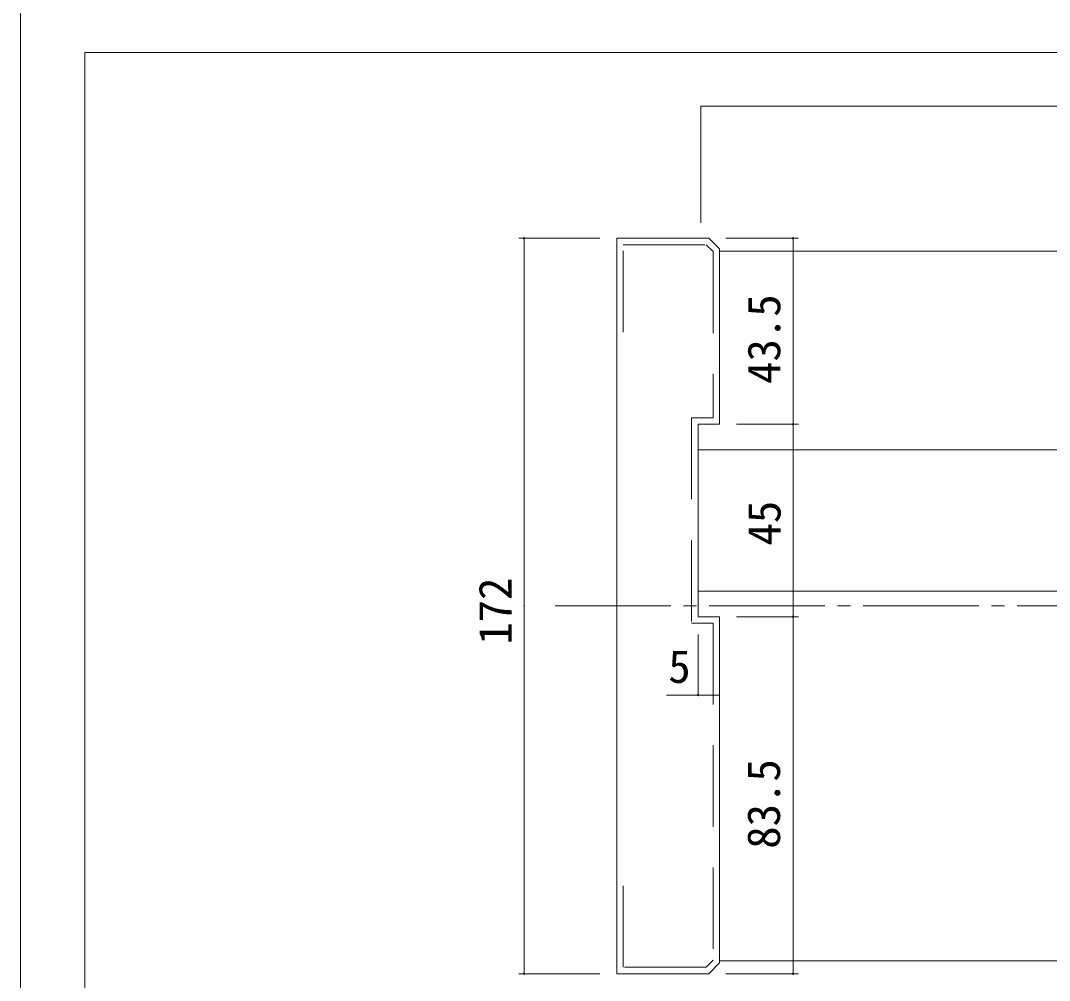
# Model space of a CAD drawing. Units: millimetres on the paper, enlarged 10 times, with parts at other scales. Extents: x -1985 to 2015, y -1370 to 1400.
# Drawn here: x -1985 to -1183, y -826 to -78 of the extents above; entities that cross this region are included whole.
import ezdxf
from ezdxf.enums import TextEntityAlignment as Align

# ---------------------------------------------------------------- set-up
doc = ezdxf.new("R2010")
doc.units = ezdxf.units.MM
doc.header["$LTSCALE"] = 10
for name, pattern in [('CHAIN2', [12, 9, -1, 1, -1]), ('DOUBLE_CHAIN2', [12.8, 9, -1, 0.6, -0.6, 0.6, -1]), ('USER2', [9.525, 6.35, -3.175])]:
    doc.linetypes.add(name, pattern=pattern)
for name, color, linetype, lineweight in [('1-1_0', 7, 'Continuous', 20), ('2-0_18', 7, 'DOUBLE_CHAIN2', 20), ('2-1', 7, 'Continuous', 18)]:
    doc.layers.add(name, color=color, linetype=linetype, lineweight=lineweight)
doc.styles.add('ＭＳ ゴシック', font='')
doc.styles.get('ＭＳ ゴシック').set_extended_font_data('MS Gothic')

msp = doc.modelspace()

# ---------------------------------------------------------------- linework, layer by layer
at = {"layer": '1-1_0'}
for p in [(395, -102.5), (395, -102.5), (-1935, -1002.5), (395, -102.5), (395, -102.5), (-1935, -1002.5)]:
    msp.add_line(p, (-1935, -102.5), dxfattribs=at)
msp.add_lwpolyline([(-1985, -1370), (2015, -1370), (2015, 1400), (-1985, 1400)], close=True, dxfattribs=at)
at = {"layer": '2-0_18', "color": 4, "linetype": 'CHAIN2', "lineweight": 9}
msp.add_line((-1568.26, -533.89), (-1120.99, -533.89), dxfattribs=at)
at = {"layer": '2-0_18', "color": 4, "linetype": 'Continuous', "lineweight": 9}
msp.add_line((-1456.99, -603.37), (-1481.63, -603.37), dxfattribs=at)
at = {"layer": '2-1', "color": 4, "lineweight": 9}
for p, q in [((-1454.91, -144.36), (-1454.91, -235.24)), ((-1533.66, -247.22), (-1596.73, -247.22)), ((-1592.56, -247.22), (-1592.56, -820.55)), ((-1435.32, -247.22), (-1378.75, -247.22)), ((-1382.92, -392.22), (-1382.92, -247.22)), ((-1426.99, -392.22), (-1378.75, -392.22)), ((-1426.99, -392.22), (-1378.75, -392.22)), ((-1382.92, -392.22), (-1382.92, -542.22)), ((-1593.15, -533.88), (-1592.56, -533.88)), ((-1426.99, -542.22), (-1378.75, -542.22)), ((-1426.99, -542.22), (-1378.75, -542.22)), ((-1382.92, -542.22), (-1382.92, -820.55)), ((-1382.92, -542.22), (-1382.92, -820.55)), ((-1456.99, -603.37), (-1456.99, -556.09)), ((-1456.99, -603.37), (-1440.32, -603.37)), ((-1533.66, -820.55), (-1596.73, -820.55)), ((-1435.32, -820.55), (-1378.75, -820.55)), ((-1435.32, -820.55), (-1378.75, -820.55))]:
    msp.add_line(p, q, dxfattribs=at)
at = {"layer": '2-1', "lineweight": 20}
for p, q in [((-1520.32, -247.22), (-1520.32, -820.55)), ((-1448.66, -247.22), (-1520.32, -247.22)), ((-1440.32, -255.55), (-1448.66, -247.22)), ((-1440.32, -255.55), (-1440.32, -392.22)), ((-1440.32, -257.22), (-1120.99, -257.22)), ((-1456.99, -392.22), (-1440.32, -392.22)), ((-1456.99, -392.22), (-1456.99, -542.22)), ((-1456.99, -412.22), (-1456.99, -522.22)), ((-1456.99, -412.22), (-1120.99, -412.22)), ((-1456.99, -522.22), (-1120.99, -522.22)), ((-1456.99, -542.22), (-1440.32, -542.22)), ((-1456.99, -542.22), (-1440.32, -542.22)), ((-1440.32, -542.22), (-1440.32, -812.22)), ((-1440.32, -812.22), (-1448.66, -820.55)), ((-1440.32, -812.22), (-1448.66, -820.55)), ((-1440.32, -810.55), (-1120.99, -810.55)), ((-1191.34, -810.55), (-1440.32, -810.55)), ((-1448.66, -820.55), (-1520.32, -820.55)), ((-1448.66, -820.55), (-1520.32, -820.55))]:
    msp.add_line(p, q, dxfattribs=at)
at = {"layer": '2-1', "color": 4, "lineweight": 9}
msp.add_lwpolyline([(-1454.91, -144.36), (-698.6, -144.36), (-698.6, -235.24)], dxfattribs=at)
at = {"layer": '2-1', "linetype": 'USER2', "lineweight": 20}
msp.add_lwpolyline([(-1515.32, -320.55), (-1515.32, -252.22), (-1450.73, -252.22), (-1445.32, -257.62), (-1445.32, -387.22), (-1461.99, -387.22), (-1461.99, -547.22), (-1445.32, -547.22), (-1445.32, -810.14), (-1450.73, -815.55), (-1515.32, -815.55), (-1515.32, -747.22)], dxfattribs=at)
at = {"layer": '2-1', "color": 4, "lineweight": 9}
for centre, start, end in [((-1592.56, -247.22), 90, 270), ((-1592.56, -247.22), 270, 90), ((-1382.92, -247.22), 90, 270), ((-1382.92, -247.22), 270, 90), ((-1382.92, -392.22), 90, 270), ((-1382.92, -392.22), 90, 270), ((-1382.92, -392.22), 270, 90), ((-1382.92, -392.22), 270, 90), ((-1382.92, -542.22), 90, 270), ((-1382.92, -542.22), 90, 270), ((-1382.92, -542.22), 270, 90), ((-1382.92, -542.22), 270, 90), ((-1456.99, -603.37), 90, 270), ((-1456.99, -603.37), 270, 90), ((-1592.56, -820.55), 90, 270), ((-1592.56, -820.55), 270, 90), ((-1382.92, -820.55), 90, 270), ((-1382.92, -820.55), 90, 270), ((-1382.92, -820.55), 270, 90), ((-1382.92, -820.55), 270, 90)]:
    msp.add_arc(centre, 0.521, start, end, dxfattribs=at)

# ---------------------------------------------------------------- texts
at = {"layer": '2-1', "style": 'ＭＳ ゴシック'}
for s, p in [('43.5', (-1385.21, -360.77)), ('45', (-1385, -486.77)), ('172', (-1594.64, -564.1)), ('83.5', (-1385.42, -723.16))]:
    msp.add_text(s, height=25.66, rotation=90, dxfattribs=at).set_placement(p, align=Align.BOTTOM_LEFT)
msp.add_text('5', height=25.66, dxfattribs=at).set_placement((-1480.2, -601.53), align=Align.BOTTOM_LEFT)

doc.saveas('drawing.dxf')
